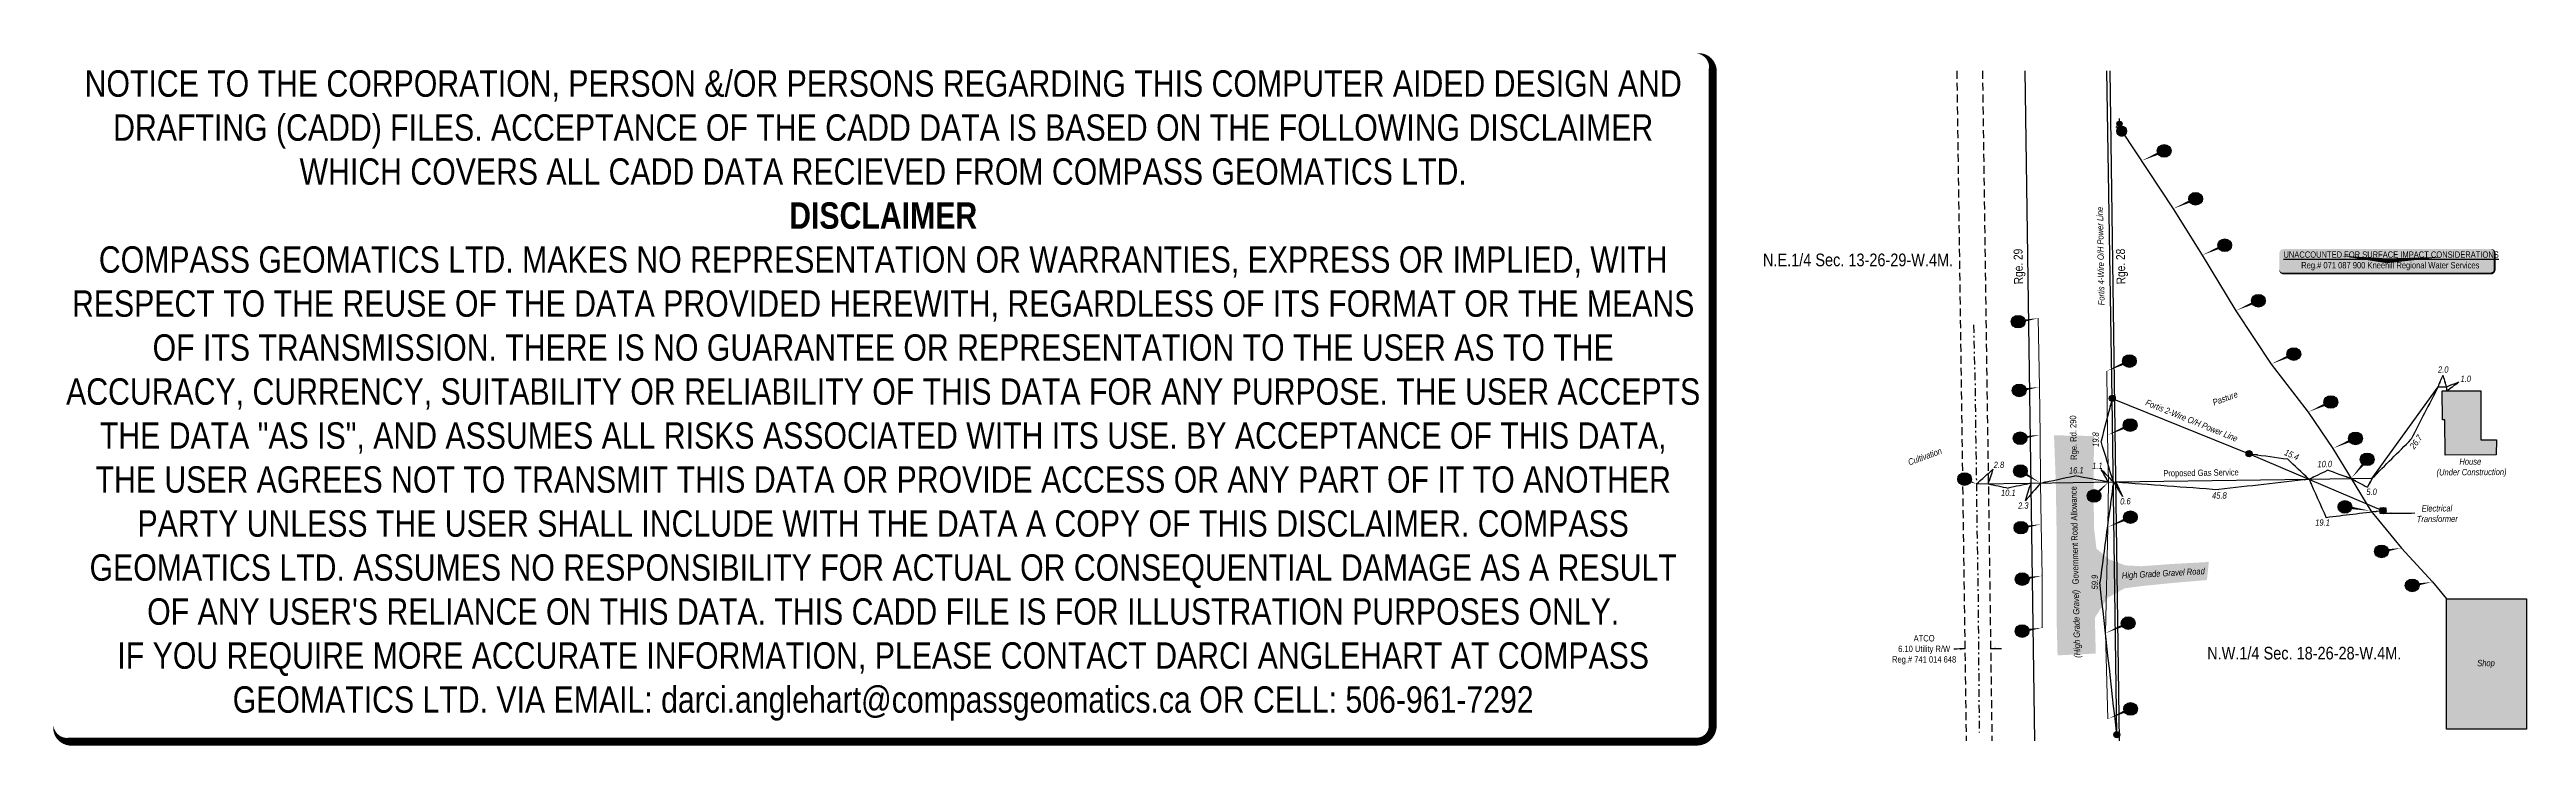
# Model space of a CAD drawing. Extents: x 75474 to 76060, y 5673202 to 5673367.
import ezdxf
from ezdxf.enums import TextEntityAlignment as Align

# ---------------------------------------------------------------- set-up
doc = ezdxf.new("R2010")
doc.units = 0
doc.header["$LTSCALE"] = 5
doc.linetypes.add('CENTERLINEX3', pattern=[5, 2.5, -1, 0.5, -1])
doc.linetypes.add('foc-FLOWLINE', pattern=[3.75, 2.5, -1.25])
for name, color, linetype, lineweight, true_color in [('AS-FIBRE-OPTIC', 7, 'foc-FIBREOP', 9, 0xff9c38), ('AS-STRUCTURE', 7, 'Continuous', 30, 0x595959), ('AS-TELUS-ATCO PIPELINES', 7, 'foc-TEL', 9, 0xff9c38), ('EXISTING PIPE IP', 7, 'CENTERLINEX3', 30, 0x3800e0)]:
    doc.layers.add(name, color=color, linetype=linetype, lineweight=lineweight, true_color=true_color)
for name, color, linetype in [('AS-POWER-BURIED-ATCO PIPELINES', 241, 'foc-POWER_BURIED'), ('AS-POWER-EXISTING-PP', 72, 'Continuous'), ('AS-POWER-OH-ATCO PIPELINES', 241, 'foc-OHPOWER'), ('AS-ROADS', 254, 'Continuous'), ('C-FLOWLINE', 13, 'foc-FLOWLINE'), ('C-SYMBOL', 7, 'Continuous'), ('CG-NOTES', 7, 'Continuous'), ('D-TXT', 6, 'Continuous'), ('F-WS-S', 8, 'Continuous'), ('L-ROAD-T', 7, 'Continuous'), ('L-SEC', 7, 'Continuous'), ('P-ELEVATION', 7, 'Continuous'), ('P-PROPOSED', 10, 'Continuous'), ('P-PROPOSED-T', 10, 'Continuous')]:
    doc.layers.add(name, color=color, linetype=linetype)
doc.layers.add('AS-STRUCTURE-H', color=7, linetype='Continuous', true_color=0xa8a8a8)
doc.layers.add('AS-STRUCTURE-T', color=7, linetype='Continuous', true_color=0x454545)
doc.layers.add('DISCLAIMER', color=7, linetype='Continuous', plot=False)
doc.layers.add('T-TEXT', color=48, linetype='Continuous', lineweight=18)
doc.layers.add('T-TIE-T', color=201, linetype='Continuous', lineweight=18)
doc.styles.add('1.0', font='ARIALN.TTF', dxfattribs={"height": 1})
doc.styles.add('175L', font='ARIALN.TTF', dxfattribs={"height": 20})
doc.styles.add('80', font='ARIALN.TTF', dxfattribs={"height": 10})
doc.styles.add('80L', font='ARIALN.TTF', dxfattribs={"height": 10})
doc.styles.add('80LS', font='ARIALNI.TTF', dxfattribs={"height": 10})
doc.styles.add('foc-LtypeFont', font='ARIALN.TTF', dxfattribs={"height": 7.35})
doc.linetypes.add('foc-FIBREOP', pattern='A,10,-1,["FO",foc-LtypeFont,S=0.2,R=0,X=-0.5,Y=-0.75],-2.75', length=13.75)
doc.linetypes.add('foc-OHPOWER', pattern='A,10,-1,["O/P",foc-LtypeFont,S=0.2,R=0,X=-0.5,Y=-0.75],-3.25', length=14.25)
doc.linetypes.add('foc-POWER_BURIED', pattern='A,10,-1,["P",foc-LtypeFont,S=0.2,R=0,X=-0.425,Y=-0.75],-2', length=13)
doc.linetypes.add('foc-TEL', pattern='A,2,-1,["T",foc-LtypeFont,S=0.2,R=0,X=-0.425,Y=-0.75],-1.24,8', length=12.24)
doc.dimstyles.new('Compass 500', dxfattribs={"dimscale": 0.5, "dimtxt": 0.9, "dimasz": 2, "dimexe": 0.2, "dimexo": 0.0625, "dimgap": 0.5, "dimtad": 0, "dimtih": 1, "dimtoh": 1, "dimzin": 0, "dimdsep": 46, "dimtxsty": '1.0', "dimcen": 0.1, "dimse1": 1, "dimse2": 1, "dimclrd": 256, "dimclrt": 256, "dimaunit": 1, "dimadec": 4, "dimazin": 0, "dimtfac": 0.06, "dimtofl": 0, "dimtmove": 0, "dimatfit": 0, "dimfxl": 0.2, "dimtolj": 1, "dimtzin": 0, "dimlwd": -1, "dimarcsym": 0})

# ---------------------------------------------------------------- blocks, each defined once
blk = doc.blocks.new('POWERPOLE')
h = blk.add_hatch(color=255)
edge = h.paths.add_edge_path()
edge.add_arc((0, 0), 0.96, 0, 360)
at = {"linetype": 'Continuous'}
for p, q in [((0.68, -0.68), (-0.68, 0.68)), ((-0.68, -0.68), (0.68, 0.68))]:
    blk.add_line(p, q, dxfattribs=at)
blk.add_circle((0, 0), 0.96, dxfattribs=at)
blk = doc.blocks.new('*U424')
at = {"layer": 'P-ELEVATION'}
h = blk.add_hatch(color=111, dxfattribs=at)
h.dxf.hatch_style = 1
edge = h.paths.add_edge_path()
edge.add_ellipse((0, 0), major_axis=(-10.9, 0), ratio=0.913794, start_angle=0, end_angle=360)
at = {"layer": 'P-ELEVATION', "color": 7, "flags": 128}
blk.add_lwpolyline([(0, 0, 5, 0, 0), (18.6, -7.8, 0, 0, 0)], format="xyseb", dxfattribs=at)
at = {"layer": 'P-ELEVATION', "color": 7}
blk.add_ellipse((0, 0), major_axis=(-10.9, 0), ratio=0.913794, dxfattribs=at)
at = {"layer": 'P-ELEVATION', "style": '80'}
blk.add_attdef('BEND', text='', height=10, dxfattribs=at).set_placement((0, 0), align=Align.MIDDLE_CENTER)
blk = doc.blocks.new('*U425')
at = {"layer": 'P-ELEVATION'}
h = blk.add_hatch(color=111, dxfattribs=at)
h.dxf.hatch_style = 1
edge = h.paths.add_edge_path()
edge.add_ellipse((0, 0), major_axis=(-10.9, 0), ratio=0.913794, start_angle=0, end_angle=360)
at = {"layer": 'P-ELEVATION', "color": 7, "flags": 128}
blk.add_lwpolyline([(0, 0, 5, 0, 0), (31.8, 5.4, 0, 0, 0)], format="xyseb", dxfattribs=at)
at = {"layer": 'P-ELEVATION', "color": 7}
blk.add_ellipse((0, 0), major_axis=(-10.9, 0), ratio=0.913794, dxfattribs=at)
at = {"layer": 'P-ELEVATION', "style": '80'}
blk.add_attdef('BEND', text='', height=10, dxfattribs=at).set_placement((0, 0), align=Align.MIDDLE_CENTER)
blk = doc.blocks.new('*U426')
at = {"layer": 'P-ELEVATION'}
h = blk.add_hatch(color=111, dxfattribs=at)
h.dxf.hatch_style = 1
edge = h.paths.add_edge_path()
edge.add_ellipse((0, 0), major_axis=(-10.9, 0), ratio=0.913794, start_angle=0, end_angle=360)
at = {"layer": 'P-ELEVATION', "color": 7, "flags": 128}
blk.add_lwpolyline([(0, 0, 5, 0, 0), (31.8, -18.8, 0, 0, 0)], format="xyseb", dxfattribs=at)
at = {"layer": 'P-ELEVATION', "color": 7}
blk.add_ellipse((0, 0), major_axis=(-10.9, 0), ratio=0.913794, dxfattribs=at)
at = {"layer": 'P-ELEVATION', "style": '80'}
blk.add_attdef('BEND', text='', height=10, dxfattribs=at).set_placement((0, 0), align=Align.MIDDLE_CENTER)
blk = doc.blocks.new('*U427')
at = {"layer": 'P-ELEVATION'}
h = blk.add_hatch(color=111, dxfattribs=at)
h.dxf.hatch_style = 1
edge = h.paths.add_edge_path()
edge.add_ellipse((0, 0), major_axis=(-10.9, 0), ratio=0.913794, start_angle=0, end_angle=360)
at = {"layer": 'P-ELEVATION', "color": 7, "flags": 128}
blk.add_lwpolyline([(0, 0, 5, 0, 0), (-35.8, -15.8, 0, 0, 0)], format="xyseb", dxfattribs=at)
at = {"layer": 'P-ELEVATION', "color": 7}
blk.add_ellipse((0, 0), major_axis=(-10.9, 0), ratio=0.913794, dxfattribs=at)
at = {"layer": 'P-ELEVATION', "style": '80'}
blk.add_attdef('BEND', text='', height=10, dxfattribs=at).set_placement((0, 0), align=Align.MIDDLE_CENTER)
blk = doc.blocks.new('*U446')
at = {"layer": 'P-ELEVATION'}
h = blk.add_hatch(color=111, dxfattribs=at)
h.dxf.hatch_style = 1
edge = h.paths.add_edge_path()
edge.add_ellipse((0, 0), major_axis=(-10.9, 0), ratio=0.913794, start_angle=0, end_angle=360)
at = {"layer": 'P-ELEVATION', "color": 7, "flags": 128}
blk.add_lwpolyline([(0, 0, 5, 0, 0), (22.8, 21.8, 0, 0, 0)], format="xyseb", dxfattribs=at)
at = {"layer": 'P-ELEVATION', "color": 7}
blk.add_ellipse((0, 0), major_axis=(-10.9, 0), ratio=0.913794, dxfattribs=at)
at = {"layer": 'P-ELEVATION', "style": '80'}
blk.add_attdef('BEND', text='', height=10, dxfattribs=at).set_placement((0, 0), align=Align.MIDDLE_CENTER)
blk = doc.blocks.new('*U444')
at = {"layer": 'P-ELEVATION'}
h = blk.add_hatch(color=111, dxfattribs=at)
h.dxf.hatch_style = 1
edge = h.paths.add_edge_path()
edge.add_ellipse((0, 0), major_axis=(-10.9, 0), ratio=0.913794, start_angle=0, end_angle=360)
at = {"layer": 'P-ELEVATION', "color": 7, "flags": 128}
blk.add_lwpolyline([(0, 0, 5, 0, 0), (-25.4, -30.3, 0, 0, 0)], format="xyseb", dxfattribs=at)
at = {"layer": 'P-ELEVATION', "color": 7}
blk.add_ellipse((0, 0), major_axis=(-10.9, 0), ratio=0.913794, dxfattribs=at)
at = {"layer": 'P-ELEVATION', "style": '80'}
blk.add_attdef('BEND', text='', height=10, dxfattribs=at).set_placement((0, 0), align=Align.MIDDLE_CENTER)
blk = doc.blocks.new('*U445')
at = {"layer": 'P-ELEVATION'}
h = blk.add_hatch(color=111, dxfattribs=at)
h.dxf.hatch_style = 1
edge = h.paths.add_edge_path()
edge.add_ellipse((0, 0), major_axis=(-10.9, 0), ratio=0.913794, start_angle=0, end_angle=360)
at = {"layer": 'P-ELEVATION', "color": 7, "flags": 128}
blk.add_lwpolyline([(0, 0, 5, 0, 0), (40.7, -6.4, 0, 0, 0)], format="xyseb", dxfattribs=at)
at = {"layer": 'P-ELEVATION', "color": 7}
blk.add_ellipse((0, 0), major_axis=(-10.9, 0), ratio=0.913794, dxfattribs=at)
at = {"layer": 'P-ELEVATION', "style": '80'}
blk.add_attdef('BEND', text='', height=10, dxfattribs=at).set_placement((0, 0), align=Align.MIDDLE_CENTER)
blk = doc.blocks.new('WAT')
h = blk.add_hatch(color=255)
h.dxf.hatch_style = 1
edge = h.paths.add_edge_path()
edge.add_arc((0, 0), 0.9, 0, 360)
at = {"color": 170}
for p, q in [((0, 0.82), (0, 1.63)), ((-0.58, -0.58), (-1.15, -1.15)), ((0.58, -0.58), (1.15, -1.15))]:
    blk.add_line(p, q, dxfattribs=at)
blk.add_circle((0, 0), 0.8, dxfattribs=at)
blk = doc.blocks.new('*X419')
at = {"color": 0}
for p, q in [((102.1, -2061.6), (108.8, -2061.6)), ((102.1, -2068.4), (108.8, -2068.4)), ((102.2, -2061.7), (108.8, -2061.7)), ((102.2, -2068.3), (108.7, -2068.3)), ((102.3, -2061.4), (108.6, -2061.4)), ((102.3, -2061.9), (108.6, -2061.9)), ((102.3, -2068.1), (108.6, -2068.1)), ((102.3, -2068.6), (108.7, -2068.6)), ((102.5, -2061.2), (108.5, -2061.2)), ((102.5, -2062), (108.4, -2062)), ((102.5, -2068), (108.4, -2068)), ((102.5, -2068.7), (108.5, -2068.7)), ((102.6, -2062.2), (108.3, -2062.2)), ((102.7, -2061.1), (108.2, -2061.1)), ((102.7, -2067.8), (108.3, -2067.8)), ((102.7, -2068.9), (108.3, -2068.9)), ((102.8, -2062.3), (108.1, -2062.3)), ((102.8, -2067.7), (108.1, -2067.7)), ((102.9, -2060.9), (108, -2060.9)), ((102.9, -2069.1), (108, -2069.1)), ((103, -2062.5), (108, -2062.5)), ((103, -2067.5), (108, -2067.5)), ((103.1, -2062.7), (107.8, -2062.7)), ((103.1, -2067.3), (107.8, -2067.3)), ((103.2, -2060.8), (107.7, -2060.8)), ((103.2, -2069.2), (107.8, -2069.2)), ((103.3, -2062.8), (107.7, -2062.8)), ((103.3, -2067.2), (107.6, -2067.2)), ((103.4, -2063), (107.5, -2063)), ((103.4, -2067), (107.5, -2067)), ((103.5, -2060.6), (107.4, -2060.6)), ((103.5, -2069.4), (107.4, -2069.4)), ((103.6, -2063.1), (107.3, -2063.1)), ((103.6, -2066.9), (107.3, -2066.9)), ((103.7, -2063.3), (107.2, -2063.3)), ((103.8, -2066.7), (107.2, -2066.7)), ((103.9, -2060.5), (107, -2060.5)), ((103.9, -2063.4), (107, -2063.4)), ((103.9, -2066.6), (107, -2066.6)), ((103.9, -2069.5), (107.1, -2069.5)), ((104.1, -2063.6), (106.9, -2063.6)), ((104.1, -2066.4), (106.9, -2066.4)), ((104.2, -2063.7), (106.7, -2063.7)), ((104.2, -2066.2), (106.7, -2066.2)), ((104.4, -2063.9), (106.6, -2063.9)), ((104.4, -2066.1), (106.6, -2066.1)), ((104.4, -2069.7), (106.5, -2069.7)), ((104.5, -2060.3), (106.5, -2060.3)), ((104.5, -2064.1), (106.4, -2064.1)), ((104.5, -2065.9), (106.4, -2065.9)), ((104.7, -2064.2), (106.3, -2064.2)), ((104.7, -2065.8), (106.2, -2065.8)), ((104.8, -2064.4), (106.1, -2064.4)), ((104.8, -2065.6), (106.1, -2065.6)), ((105, -2064.5), (105.9, -2064.5)), ((105, -2065.5), (105.9, -2065.5)), ((105.1, -2064.7), (105.8, -2064.7)), ((105.2, -2065.3), (105.8, -2065.3)), ((105.3, -2064.8), (105.6, -2064.8)), ((105.3, -2065.2), (105.6, -2065.2))]:
    blk.add_line(p, q, dxfattribs=at)
blk = doc.blocks.new('red conduit')
h = blk.add_hatch(color=255)
h.dxf.hatch_style = 1
edge = h.paths.add_edge_path()
edge.add_arc((0, 0), 1.74, 0, 360)
at = {"color": 240}
for p, q in [((1.09, -1.09), (-1.09, 1.09)), ((-1.09, -1.09), (1.09, 1.09))]:
    blk.add_line(p, q, dxfattribs=at)
blk.add_circle((0, 0), 1.54, dxfattribs=at)
at = {"color": 240, "xscale": 0.3200000000000001, "yscale": 0.3200000000000001, "zscale": 0.3200000000000001}
blk.add_blockref('*X419', (-33.75, 660.8), dxfattribs=at)
blk = doc.blocks.new('*U442')
h = blk.add_hatch(color=255)
edge = h.paths.add_edge_path()
edge.add_line((-164, -20), (164, -20))
edge.add_arc((164, -14), 6, 270, 360)
edge.add_line((170, -14), (170, 12.5))
edge.add_arc((164, 12.5), 6, 0, 90)
edge.add_line((164, 18.5), (-164, 18.5))
edge.add_arc((-164, 12.5), 6, 90, 180)
edge.add_line((-170, 12.5), (-170, -14))
edge.add_arc((-164, -14), 6, 180, 270)
at = {"color": 1, "flags": 128}
blk.add_lwpolyline([(-164, -20, 3, 3, 0), (164, -20, 3, 3, 0.414214), (170, -14, 3, 3, 0), (170, 12.5, 3, 0, 0.414214), (164, 18.5, 0, 0, 0), (-164, 18.5, 0, 0, 0.414214), (-170, 12.5, 0, 0, 0), (-170, -14, 0, 3, 0.414214)], format="xyseb", close=True, dxfattribs=at)
for points in [[(-73, 7.8, 0, 7.5, 0), (0, 0, 0, 0, 0)], [(88.5, 6.1, 0, 7.5, 0), (0, 0, 0, 0, 0)]]:
    blk.add_lwpolyline(points, format="xyseb", dxfattribs=at)
at = {"color": 1, "style": '80'}
blk.add_attdef('ENTER_TEXT_001', (-26.8, -4.9), '', height=10, dxfattribs=at)
blk = doc.blocks.new('Disclaimer_Legal')
at = {"layer": 'DISCLAIMER', "color": 254, "flags": 128}
blk.add_lwpolyline([(-3613, -1105, 37.5, 37.5, 0), (4096, -1105, 37.5, 37.5, 0.414214), (4171, -1030, 37.5, 37.5, 0), (4171, 2079, 37.5, 0, 0.414214), (4096, 2154, 0, 0, 0), (-3613, 2154, 0, 0, 0.414214), (-3688, 2079, 0, 0, 0), (-3688, -1030, 0, 37.5, 0.414214)], format="xyseb", close=True, dxfattribs=at)
at = {"layer": 'DISCLAIMER', "color": 254, "insert": (242, 534), "char_height": 125, "width": 7717.57, "attachment_point": 5, "style": '80'}
blk.add_mtext('NOTICE TO THE CORPORATION, PERSON &/OR PERSONS REGARDING THIS COMPUTER AIDED DESIGN AND DRAFTING (CADD) FILES. ACCEPTANCE OF THE CADD DATA IS BASED ON THE FOLLOWING DISCLAIMER WHICH COVERS ALL CADD DATA RECIEVED FROM COMPASS GEOMATICS LTD.\\P{\\fArial Narrow|b1|i0|c0|p34;DISCLAIMER}\\PCOMPASS GEOMATICS LTD. MAKES NO REPRESENTATION OR WARRANTIES, EXPRESS OR IMPLIED, WITH RESPECT TO THE REUSE OF THE DATA PROVIDED HEREWITH, REGARDLESS OF ITS FORMAT OR THE MEANS OF ITS TRANSMISSION. THERE IS NO GUARANTEE OR REPRESENTATION TO THE USER AS TO THE ACCURACY, CURRENCY, SUITABILITY OR RELIABILITY OF THIS DATA FOR ANY PURPOSE. THE USER ACCEPTS THE DATA "AS IS", AND ASSUMES ALL RISKS ASSOCIATED WITH ITS USE. BY ACCEPTANCE OF THIS DATA, THE USER AGREES NOT TO TRANSMIT THIS DATA OR PROVIDE ACCESS OR ANY PART OF IT TO ANOTHER PARTY UNLESS THE USER SHALL INCLUDE WITH THE DATA A COPY OF THIS DISCLAIMER. COMPASS GEOMATICS LTD. ASSUMES NO RESPONSIBILITY FOR ACTUAL OR CONSEQUENTIAL DAMAGE AS A RESULT OF ANY USER\'S RELIANCE ON THIS DATA. THIS CADD FILE IS FOR ILLUSTRATION PURPOSES ONLY.\\PIF YOU REQUIRE MORE ACCURATE INFORMATION, PLEASE CONTACT DARCI ANGLEHART AT COMPASS GEOMATICS LTD. VIA EMAIL: darci.anglehart@compassgeomatics.ca OR CELL: 506-961-7292', dxfattribs=at)

msp = doc.modelspace()

# ---------------------------------------------------------------- hatches: boundary and pattern name
at = {"layer": 'AS-ROADS'}
h = msp.add_hatch(color=256, dxfattribs=at)
h.dxf.hatch_style = 1
h.paths.add_polyline_path([(75958.32, 5673223.93), (75958.1, 5673232.42), (75961.15, 5673237.17), (75965.18, 5673239.38), (75969.31, 5673239.92), (75976.29, 5673240.62), (75984.65, 5673241.33), (75985.1, 5673245.61), (75976.29, 5673245.13), (75969.15, 5673244.6), (75965.33, 5673244.8), (75961.46, 5673246.24), (75958.48, 5673248.76), (75957.9, 5673253.73), (75957.78, 5673264.49), (75957.92, 5673275.44), (75948.43, 5673275.6), (75948.85, 5673264.44), (75949.02, 5673254.03), (75949.05, 5673242.54), (75949.04, 5673232.14), (75949.27, 5673223.49)])
at = {"layer": 'AS-STRUCTURE-H'}
h = msp.add_hatch(color=256, dxfattribs=at)
h.dxf.hatch_style = 1
h.paths.add_polyline_path([(76041.04, 5673270.89), (76040.98, 5673279.24), (76040.4, 5673279.27), (76040.38, 5673286.1), (76049.52, 5673286.12), (76049.54, 5673274.55), (76053.25, 5673274.56), (76053.16, 5673270.97)])
h = msp.add_hatch(color=256, dxfattribs=at)
h.dxf.hatch_style = 1
h.paths.add_polyline_path([(76025.66, 5673258.43), (76027.01, 5673258.43), (76027.01, 5673257.09), (76025.66, 5673257.09)])
h = msp.add_hatch(color=256, dxfattribs=at)
h.dxf.hatch_style = 1
h.paths.add_polyline_path([(76041.39, 5673236.87), (76060.31, 5673236.87), (76060.31, 5673206), (76041.39, 5673206)])

# ---------------------------------------------------------------- linework, layer by layer
at = {"layer": 'AS-FIBRE-OPTIC', "ltscale": 0.15, "flags": 128}
msp.add_lwpolyline([(75961.2, 5673208.45), (75960.64, 5673228.77), (75961.15, 5673253.85), (75961.32, 5673264.53), (75961.11, 5673275.67), (75960.91, 5673290.83)], dxfattribs=at)
at = {"layer": 'AS-POWER-BURIED-ATCO PIPELINES', "ltscale": 0.15, "flags": 128}
msp.add_lwpolyline([(75964.46, 5673347.64), (75976.61, 5673329.25), (75983.5, 5673318.25), (75991.47, 5673305.11), (75999.85, 5673292.47), (76008.62, 5673281.12), (76014.46, 5673272.5), (76018.8, 5673265.37), (76023.43, 5673257.7), (76030.75, 5673248.92), (76038.03, 5673240.87), (76041.39, 5673236.87)], dxfattribs=at)
at = {"layer": 'AS-POWER-OH-ATCO PIPELINES', "ltscale": 0.15, "flags": 128}
for points in [[(75963.3, 5673204.69), (75962.22, 5673284.36), (75960.96, 5673361.91)], [(75962.22, 5673284.36), (75994.63, 5673271.25), (76026.34, 5673257.76)]]:
    msp.add_lwpolyline(points, dxfattribs=at)
at = {"layer": 'AS-STRUCTURE', "flags": 128}
for points in [[(76041.04, 5673270.89), (76040.98, 5673279.24), (76040.4, 5673279.27), (76040.38, 5673286.1), (76049.52, 5673286.12), (76049.54, 5673274.55), (76053.25, 5673274.56), (76053.16, 5673270.97)], [(76025.66, 5673258.43), (76027.01, 5673258.43), (76027.01, 5673257.09), (76025.66, 5673257.09)], [(76041.39, 5673236.87), (76060.31, 5673236.87), (76060.31, 5673206), (76041.39, 5673206)]]:
    msp.add_lwpolyline(points, close=True, dxfattribs=at)
at = {"layer": 'AS-TELUS-ATCO PIPELINES', "ltscale": 0.15, "flags": 128}
msp.add_lwpolyline([(75945.63, 5673230.05), (75945.64, 5673242.36), (75945.35, 5673254.54), (75945.24, 5673264.31), (75945.15, 5673275.73), (75944.96, 5673287.04), (75944.69, 5673303.33)], dxfattribs=at)
at = {"layer": 'C-FLOWLINE', "ltscale": 0.15, "elevation": 1109.28, "flags": 128}
for points in [[(75925.39, 5673361.91), (75927.64, 5673203.22)], [(75931.48, 5673361.91), (75933.73, 5673203.22)]]:
    msp.add_lwpolyline(points, dxfattribs=at)
at = {"layer": 'EXISTING PIPE IP', "ltscale": 0.15, "flags": 128}
msp.add_lwpolyline([(75929.37, 5673301.76), (75929.75, 5673286.53), (75929.88, 5673274.29), (75930.05, 5673264.08), (75930.15, 5673254.22), (75930.41, 5673240.15), (75930.71, 5673205.27)], dxfattribs=at)
at = {"layer": 'L-SEC', "elevation": 1109.28, "flags": 128}
for points in [[(75941.53, 5673361.91), (75943.79, 5673203.22)], [(75961.64, 5673361.91), (75963.89, 5673203.22)]]:
    msp.add_lwpolyline(points, dxfattribs=at)
at = {"layer": 'P-PROPOSED-T', "flags": 128}
msp.add_lwpolyline([(75930.05, 5673264.08), (75942.92, 5673264.27), (75963.02, 5673264.56), (76008.79, 5673265.22), (76023.79, 5673265.44), (76039.38, 5673287.09), (76041.38, 5673287.1), (76041.38, 5673286.1)], dxfattribs=at)

# ---------------------------------------------------------------- block references
for name, p, xscale, yscale, zscale in [('Disclaimer_Legal', (75659.05, 5673258.33), 0.05, 0.05, 0.05), ('red conduit', (75964.46, 5673347.64), 0.7493248770000003, 0.7493248770000003, 0.7493248770000003)]:
    msp.add_blockref(name, p, dxfattribs=dict(xscale=xscale, yscale=yscale, zscale=zscale))
at = {"xscale": 0.1498770824707225, "yscale": 0.1498770824707225, "zscale": 0.1498770824707225}
for name, p, values in [('*U427', (75974.51, 5673342.96, -1111.63), {'BEND': '0.7'}), ('*U427', (75981.97, 5673331.61, -1111.63), {'BEND': '0.7'}), ('*U427', (75988.86, 5673320.62, -1111.63), {'BEND': '0.8'}), ('*U427', (75996.83, 5673307.48, -1111.63), {'BEND': '0.8'}), ('*U425', (75939.93, 5673302.52, -1111.63), {'BEND': '1.2'}), ('*U427', (75966.28, 5673293.19, -1111.63), {'BEND': '1.6'}), ('*U427', (76005.21, 5673294.84, -1111.63), {'BEND': '0.7'}), ('*U425', (75940.19, 5673286.24), {'BEND': '1.2'}), ('*U427', (76013.98, 5673283.49, -1111.63), {'BEND': '0.7'}), ('*U427', (75966.47, 5673278.03, -1111.63), {'BEND': '1.6'}), ('*U425', (75940.38, 5673274.92), {'BEND': '1.2'}), ('*U427', (76019.82, 5673274.87, -1111.63), {'BEND': '0.8'}), ('*U444', (76022.6, 5673269.91, -1111.63), {'BEND': '0.7'}), ('*U424', (75927.26, 5673265.25, -1111.63), {'BEND': '0.8'}), ('*U426', (75940.47, 5673267.13), {'BEND': '1.3'}), ('*U446', (75957.91, 5673261.26, -1111.63), {'BEND': '2.0'}), ('*U445', (76017.32, 5673258.66), {'BEND': '0.7'}), ('*U425', (75940.59, 5673253.73), {'BEND': '1.2'}), ('*U427', (75966.51, 5673256.22, -1111.63), {'BEND': '1.5'}), ('*U425', (76025.98, 5673248.12), {'BEND': '0.9'}), ('*U425', (75940.88, 5673241.55), {'BEND': '1.2'}), ('*U425', (76033.26, 5673240.06), {'BEND': '1.0'}), ('*U425', (75940.86, 5673229.24), {'BEND': '1.2'}), ('*U427', (75966, 5673231.13, -1111.63), {'BEND': '1.2'}), ('*U427', (75966.56, 5673210.82, -1111.63), {'BEND': '1.5'})]:
    msp.add_blockref(name, p, dxfattribs=at).add_auto_attribs(values)
at = {"layer": 'AS-POWER-EXISTING-PP', "color": 3, "xscale": 0.7493248770000005, "yscale": 0.7493248770000005, "zscale": 0.7493248770000005}
for p in [(75962.22, 5673284.36), (75994.63, 5673271.25), (76026.34, 5673257.76), (75963.3, 5673204.69)]:
    msp.add_blockref('POWERPOLE', p, dxfattribs=at)
at = {"layer": 'CG-NOTES'}
ref = msp.add_blockref('*U442', (76027.29, 5673316.93), dxfattribs=dict(at, xscale=0.1498649754, yscale=0.1498649754, zscale=0.1498649754))
ref.add_attrib('ENTER_TEXT_001', '%%UUNACCOUNTED FOR SURFACE IMPACT CONSIDERATIONS', (76002.76, 5673317.65), dxfattribs={"layer": '0', "color": 1, "height": 1.4986, "style": '80'})
ref.add_attrib('ENTER_TEXT_002', 'Reg.# 071 087 900 Kneehill Regional Water Services', (76006.97, 5673315.13), dxfattribs={"layer": '0', "color": 1, "height": 1.4986, "style": '80'})
at = {"layer": 'F-WS-S', "xscale": 0.7493248770000005, "yscale": 0.7493248770000005, "zscale": 0.7493248770000005}
msp.add_blockref('WAT', (75963.93, 5673349.38), dxfattribs=at)

# ---------------------------------------------------------------- texts
at = {"layer": 'AS-POWER-OH-ATCO PIPELINES', "ltscale": 0.15, "char_height": 1.4986, "attachment_point": 1, "style": '80L'}
for s, insert, rotation in [('\\pi0.043123;{\\fArial Narrow|b0|i1|c0|p34;Fortis 4-Wire O/H Power Line}', (75958.91, 5673306.33), 90.93031), ('\\pi0.043123;{\\fArial Narrow|b0|i1|c0|p34;Fortis 2-Wire O/H Power Line}', (75970.46, 5673284.19), 337.96916)]:
    msp.add_mtext_dynamic_manual_height_columns(s, width=22.3799, gutter_width=50, heights=[0], dxfattribs=dict(at, insert=insert, rotation=rotation))
at = {"layer": 'AS-STRUCTURE-T', "char_height": 1.4986, "attachment_point": 1, "rotation": 0.37361, "style": '80L'}
for s, width, insert in [('\\pi5.5007;{\\fArial Narrow|b0|i1|c0|p34;House\\P\\pi0.080075;(Under Construction)}', 15.8489, (76038.93, 5673270.09)), ('\\pi1.2835;{\\fArial Narrow|b0|i1|c0|p34;Electrical \\P\\pi0.11861;Transformer}', 9.5215, (76034.19, 5673259.03)), ('\\pi0.070115;{\\fArial Narrow|b0|i1|c0|p34;Shop}', 3.9911, (76048.57, 5673222.42))]:
    msp.add_mtext_dynamic_manual_height_columns(s, width=width, gutter_width=50, heights=[0], dxfattribs=dict(at, insert=insert))
at = {"layer": 'C-FLOWLINE', "insert": (75917.67, 5673224.82), "char_height": 1.4986, "attachment_point": 5, "style": '1.0'}
msp.add_mtext('\\A1;ATCO\\P6.10 Utility R/W\\PReg.# 741 014 648', dxfattribs=at)
at = {"layer": 'C-SYMBOL', "color": 3, "style": '175L'}
for s, p in [('N.E.1/4 Sec. 13-26-29-W.4M.', (75902.02, 5673314.74)), ('N.W.1/4 Sec. 18-26-28-W.4M.', (76007.69, 5673221.62))]:
    msp.add_text(s, height=2.9973, dxfattribs=at).set_placement(p, align=Align.BOTTOM_CENTER)
at = {"layer": 'D-TXT', "color": 3, "char_height": 2.098, "attachment_point": 1, "rotation": 90.81322, "style": '80L'}
for s, insert in [('Rge. 29', (75938.97, 5673311.35)), ('Rge. 28', (75963.24, 5673311.35))]:
    msp.add_mtext_dynamic_manual_height_columns(s, width=8.3379, gutter_width=47.5, heights=[0], dxfattribs=dict(at, insert=insert))
at = {"layer": 'L-ROAD-T', "style": '80L'}
for s, p in [('Rge. Rd. 290', (75953.02, 5673275.05)), ('Government Road Allowance', (75953.28, 5673251.93))]:
    msp.add_text(s, height=1.4986, rotation=91.2627, dxfattribs=at).set_placement(p, align=Align.MIDDLE_CENTER)
at = {"layer": 'P-PROPOSED', "insert": (75974.21, 5673267.36), "char_height": 1.4986, "attachment_point": 1, "rotation": 0.82759, "style": '80L'}
msp.add_mtext_dynamic_manual_height_columns('\\pi0.081141;Proposed Gas Service', width=17.134, gutter_width=50, heights=[0], dxfattribs=at)
at = {"layer": 'T-TEXT', "style": '80LS'}
for s, rotation, p in [('High Grade Gravel Road', 3.1107, (75974.31, 5673242.94)), ('(High Grade Gravel)', 91.2627, (75953.74, 5673230.95))]:
    msp.add_text(s, height=1.4986, rotation=rotation, dxfattribs=at).set_placement(p, align=Align.MIDDLE_CENTER)
at = {"layer": 'T-TEXT', "char_height": 1.4986, "attachment_point": 1, "rotation": 20, "style": '80L'}
for s, insert in [('\\pi0.051548;{\\fArial Narrow|b0|i1|c0|p34;Pasture}', (75985.77, 5673284.01)), ('\\pi-0.96203;{\\fArial Narrow|b0|i1|c0|p34;Cultivation}', (75914.58, 5673270.2))]:
    msp.add_mtext_dynamic_manual_height_columns(s, width=5.8943, gutter_width=50, heights=[0], dxfattribs=dict(at, insert=insert))
at = {"layer": 'T-TIE-T', "char_height": 1.4986, "attachment_point": 1, "style": '80L'}
for s, width, insert, rotation in [('\\pi0.059185;{\\fArial Narrow|b0|i1|c0|p34;2.0}', 2.4205, (76039.3, 5673291.91), 0.81327), ('\\pi0.13586;{\\fArial Narrow|b0|i1|c0|p34;1.0}', 2.4205, (76044.55, 5673289.71), 0.81327), ('\\pi-0.34717;{\\fArial Narrow|b0|i1|c0|p34;19.8}', 2.4062, (75957.55, 5673273.19), 89.93031), ('\\pi0.13627;{\\fArial Narrow|b0|i1|c0|p34;15.4}', 3.3373, (76003.27, 5673272.42), 336.95993), ('\\pi-0.45145;{\\fArial Narrow|b0|i1|c0|p34;26.7}', 2.4062, (76032.8, 5673273.44), 54.25724), ('\\pi0.053556;{\\fArial Narrow|b0|i1|c0|p34;2.8}', 2.4062, (75934.07, 5673269.35), 0.81327), ('\\pi-0.27613;{\\fArial Narrow|b0|i1|c0|p34;16.1}', 2.4062, (75952.23, 5673268.05), 0.81327), ('\\pi0.20127;{\\fArial Narrow|b0|i1|c0|p34;1.1}', 2.4062, (75957.25, 5673269.13), 0.81327), ('\\pi-0.34871;{\\fArial Narrow|b0|i1|c0|p34;10.0}', 2.4062, (76011.15, 5673269.53), 0.81327), ('\\pi-0.27613;{\\fArial Narrow|b0|i1|c0|p34;10.1}', 2.4062, (75936.13, 5673262.72), 0.81327), ('\\pi0.059179;{\\fArial Narrow|b0|i1|c0|p34;2.3}', 2.4062, (75939.85, 5673259.7), 0.81327), ('\\pi0.05969;{\\fArial Narrow|b0|i1|c0|p34;0.6}', 2.4062, (75964.02, 5673260.72), 0.81327), ('\\pi-0.43509;{\\fArial Narrow|b0|i1|c0|p34;45.8}', 2.4062, (75986.28, 5673262.09), 0.81327), ('\\pi0.061223;{\\fArial Narrow|b0|i1|c0|p34;5.0}', 2.4062, (76022.32, 5673262.96), 0.81327), ('\\pi-0.27613;{\\fArial Narrow|b0|i1|c0|p34;19.1}', 2.4062, (76010.56, 5673255.68), 0.81327), ('\\pi-0.40391;{\\fArial Narrow|b0|i1|c0|p34;59.9}', 2.4062, (75957.32, 5673239.5), 89.93031)]:
    msp.add_mtext_dynamic_manual_height_columns(s, width=width, gutter_width=50, heights=[0], dxfattribs=dict(at, insert=insert, rotation=rotation))

# ---------------------------------------------------------------- leaders
at = {"layer": 'AS-STRUCTURE-T', "path_type": 1}
msp.add_leader([(76027.13, 5673257.15), (76033.9, 5673257.21)], dimstyle='Compass 500', override={"dimscale": 0.6}, dxfattribs=at)
at = {"layer": 'C-FLOWLINE', "path_type": 1}
for points in [[(75927.33, 5673225.02), (75924.74, 5673224.99)], [(75933.42, 5673225.11), (75936.02, 5673225.14)]]:
    msp.add_leader(points, dimstyle='Compass 500', override={"dimscale": 0.6}, dxfattribs=at)
at = {"layer": 'T-TIE-T', "path_type": 1}
for points in [[(76039.38, 5673287.09), (76040.57, 5673289.88)], [(76041.38, 5673287.1), (76040.57, 5673289.88)], [(76041.38, 5673287.1), (76044.31, 5673288.26)], [(76041.38, 5673286.1), (76044.31, 5673288.26)], [(75962.01, 5673283.58), (75959.57, 5673274.19)], [(76039.38, 5673287.09), (76033.02, 5673274.67)], [(75962.49, 5673264.55), (75959.57, 5673274.19)], [(75995.45, 5673271.15), (76003.73, 5673270)], [(76023.79, 5673265.44), (76033.02, 5673274.67)], [(75930.05, 5673264.08), (75934.04, 5673267.62)], [(75932.87, 5673264.12), (75934.04, 5673267.62)], [(75945.27, 5673264.31), (75953.33, 5673266)], [(75961.32, 5673264.53), (75953.33, 5673266)], [(75961.32, 5673264.53), (75959.63, 5673267.51)], [(75962.49, 5673264.55), (75959.63, 5673267.51)], [(76008.81, 5673265.21), (75987.48, 5673262.76)], [(76008.79, 5673265.22), (76003.73, 5673270)], [(76008.81, 5673265.21), (76013.19, 5673267.34)], [(76008.82, 5673265.22), (76012.9, 5673256.1)], [(76018.8, 5673265.37), (76013.19, 5673267.34)], [(76018.8, 5673265.37, -1111.63), (76022.63, 5673263.33, -1111.63)], [(76023.79, 5673265.44), (76022.63, 5673263.33)], [(75932.87, 5673264.12), (75937.57, 5673263.11)], [(75942.91, 5673264.24), (75937.57, 5673263.11)], [(75945.27, 5673264.31), (75941.59, 5673260.08)], [(75942.91, 5673264.24), (75941.59, 5673260.08)], [(75962.49, 5673264.55), (75959.28, 5673240.75)], [(75962.49, 5673264.55), (75964.67, 5673261.11)], [(75963.03, 5673264.56), (75987.48, 5673262.76)], [(75963.03, 5673264.56), (75964.67, 5673261.11)], [(76025.54, 5673257.64), (76012.9, 5673256.1)], [(75963.3, 5673204.69), (75959.28, 5673240.75)]]:
    msp.add_leader(points, dimstyle='Compass 500', override={"dimscale": 0.6}, dxfattribs=at)

doc.saveas('drawing.dxf')
